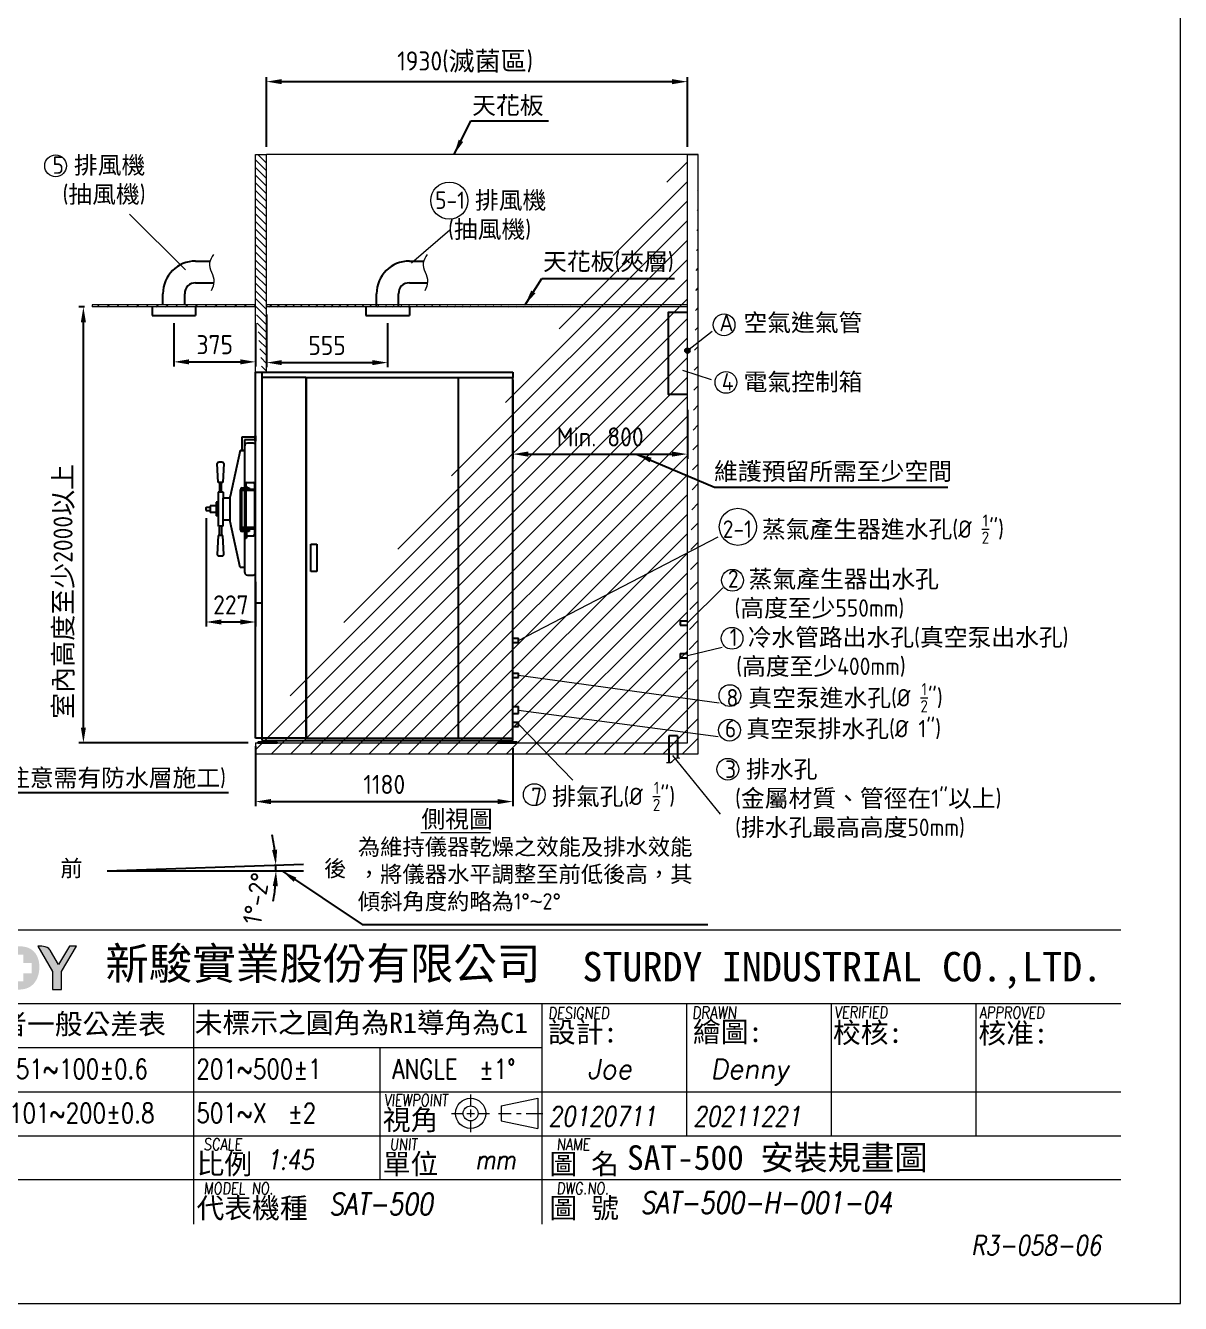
# Model space of a CAD drawing. Header units: millimetres. Extents: x -209246 to -196061, y -22838 to 2725.
# Drawn here: x -201357 to -196061, y -22838 to -16975 of the extents above; entities that cross this region are included whole.
import ezdxf

# ---------------------------------------------------------------- set-up
doc = ezdxf.new("R2010")
doc.units = ezdxf.units.MM
doc.header["$MEASUREMENT"] = 0
doc.linetypes.add('HIDDEN', pattern=[9.525, 6.35, -3.175])
doc.layers.get('0').update_dxf_attribs({"lineweight": 25})
for name, color, linetype, lineweight in [('D', 3, 'Continuous', 13), ('F', 7, 'Continuous', 15), ('H', 2, 'HIDDEN', 15), ('S', 4, 'Continuous', 15), ('T', 4, 'Continuous', 15)]:
    doc.layers.add(name, color=color, linetype=linetype, lineweight=lineweight)
doc.styles.get("Standard").update_dxf_attribs({"font": 'KAIU.TTF'})
doc.styles.add('STU25', font='isocp2.shx')
doc.styles.add('Text', font='romans.shx', dxfattribs={"width": 0.8, "oblique": 10})
doc.dimstyles.new('STU25', dxfattribs={"dimscale": 35, "dimtxt": 2.5, "dimasz": 2, "dimexe": 0.6, "dimexo": 1, "dimgap": 1, "dimtad": 1, "dimdsep": 46, "dimtxsty": 'STU25', "dimcen": 2, "dimazin": 2, "dimtfac": 1, "dimtmove": 0, "dimatfit": 3, "dimfxl": 0, "dimtolj": 1, "dimtzin": 0, "dimarcsym": 0})
doc.dimstyles.new('STU25$7', dxfattribs={"dimscale": 35, "dimtxt": 2.5, "dimasz": 2, "dimexe": 1.25, "dimexo": 0.625, "dimgap": 1, "dimtad": 0, "dimdec": 4, "dimdsep": 46, "dimtxsty": 'STU25', "dimcen": 2.5, "dimazin": 2, "dimtfac": 1, "dimtdec": 4, "dimtmove": 0, "dimatfit": 3, "dimfxl": 0, "dimtolj": 1, "dimtzin": 0, "dimarcsym": 0})

# ---------------------------------------------------------------- blocks, each defined once
blk = doc.blocks.new('*D1')
at = {"layer": 'D', "color": 0, "linetype": 'Continuous', "lineweight": -2}
for start, end in [(7.18063, 12.36126), (0, 2), (349.63874, 354.81937)]:
    blk.add_arc((-200982.8, -20853.4), 774.4, start, end, dxfattribs=at)
at = {"layer": 'D', "color": 0}
for points in [[(-200226.1, -20757.5), (-200202.8, -20755.6), (-200208.9, -20826.3)], [(-200199.9, -20923.8), (-200223.2, -20922.8), (-200208.4, -20853.4)]]:
    blk.add_solid(points, dxfattribs=at)
at = {"layer": 'Defpoints', "color": 0}
for p in [(-200982.8, -20853.4), (-200982.8, -20853.4), (-200208.6, -20835.3), (-200082.4, -20821.9), (-200081.8, -20853.4)]:
    blk.add_point(p, dxfattribs=at)
at = {"layer": 'D', "color": 0, "insert": (-200298.7, -20979.8), "char_height": 87.5, "attachment_point": 5, "rotation": 79.52599, "style": 'STU25'}
blk.add_mtext('1%%D-2%%D', dxfattribs=at)
blk = doc.blocks.new('*D2')
at = {"layer": 'D', "color": 0, "linetype": 'Continuous', "lineweight": -2}
for p, q in [((-200251.7, -18300.8), (-200251.7, -18542.2)), ((-199696.7, -18339.9), (-199696.7, -18542.2)), ((-200181.7, -18521.2), (-199766.7, -18521.2))]:
    blk.add_line(p, q, dxfattribs=at)
at = {"layer": 'D', "color": 0}
for points in [[(-200181.7, -18509.6), (-200181.7, -18532.9), (-200251.7, -18521.2)], [(-199766.7, -18532.9), (-199766.7, -18509.6), (-199696.7, -18521.2)]]:
    blk.add_solid(points, dxfattribs=at)
at = {"layer": 'Defpoints', "color": 0}
for p in [(-200251.7, -18265.8), (-199696.7, -18304.9), (-199696.7, -18521.2)]:
    blk.add_point(p, dxfattribs=at)
at = {"layer": 'D', "color": 0, "insert": (-199974.2, -18442.5), "char_height": 87.5, "attachment_point": 5, "style": 'STU25'}
blk.add_mtext('\\A1;555', dxfattribs=at)
blk = doc.blocks.new('*D4')
at = {"layer": 'D', "color": 0, "lineweight": -2}
for p, q in [((-201086.7, -18265.8), (-201112.6, -18265.8)), ((-201091.6, -20195.8), (-201091.6, -18335.8)), ((-200336.7, -20265.8), (-201112.6, -20265.8))]:
    blk.add_line(p, q, dxfattribs=at)
at = {"layer": 'D', "color": 0}
for points in [[(-201080, -18335.8), (-201103.3, -18335.8), (-201091.6, -18265.8)], [(-201103.3, -20195.8), (-201080, -20195.8), (-201091.6, -20265.8)]]:
    blk.add_solid(points, dxfattribs=at)
at = {"layer": 'Defpoints', "color": 0}
for p in [(-201091.6, -18265.8), (-201051.7, -18265.8), (-200301.7, -20265.8)]:
    blk.add_point(p, dxfattribs=at)
at = {"layer": 'D', "color": 0, "insert": (-201180.1, -19570.9), "char_height": 87.5, "attachment_point": 5, "rotation": 90, "style": 'STU25'}
blk.add_mtext('\\A1;{\\f標楷體|b0|i0|c136|p65;室內高度至少}2000{\\f標楷體|b0|i0|c136|p65;以上}', dxfattribs=at)
blk = doc.blocks.new('*D8')
at = {"layer": 'D', "color": 0, "lineweight": -2}
for p, q in [((-199121.7, -18599.8), (-199121.7, -18962)), ((-198321.7, -18737.3), (-198321.7, -18962)), ((-199051.7, -18941), (-198391.7, -18941))]:
    blk.add_line(p, q, dxfattribs=at)
at = {"layer": 'D', "color": 0}
for points in [[(-199051.7, -18929.3), (-199051.7, -18952.6), (-199121.7, -18941)], [(-198391.7, -18952.6), (-198391.7, -18929.3), (-198321.7, -18941)]]:
    blk.add_solid(points, dxfattribs=at)
at = {"layer": 'Defpoints', "color": 0}
for p in [(-199121.7, -18564.8), (-198321.7, -18702.3), (-198321.7, -18941)]:
    blk.add_point(p, dxfattribs=at)
at = {"layer": 'D', "color": 0, "insert": (-198721.7, -18862.2), "char_height": 87.5, "attachment_point": 5, "style": 'STU25'}
blk.add_mtext('\\A1;{\\Fisocp2.shx;Min. 800}', dxfattribs=at)
blk = doc.blocks.new('*D9')
at = {"layer": 'D', "color": 0, "lineweight": -2}
for p, q in [((-200251.7, -17530.8), (-200251.7, -17211.1)), ((-200181.7, -17232.1), (-198391.7, -17232.1)), ((-198321.7, -17530.8), (-198321.7, -17211.1))]:
    blk.add_line(p, q, dxfattribs=at)
at = {"layer": 'D', "color": 0}
for points in [[(-200181.7, -17220.4), (-200181.7, -17243.7), (-200251.7, -17232.1)], [(-198391.7, -17243.7), (-198391.7, -17220.4), (-198321.7, -17232.1)]]:
    blk.add_solid(points, dxfattribs=at)
at = {"layer": 'Defpoints', "color": 0}
for p in [(-198321.7, -17232.1), (-200251.7, -17565.8), (-198321.7, -17565.8)]:
    blk.add_point(p, dxfattribs=at)
at = {"layer": 'D', "color": 0, "insert": (-199341, -17142), "char_height": 87.5, "attachment_point": 5, "style": 'STU25'}
blk.add_mtext('\\A1;1930({\\f標楷體|b0|i0|c136|p65;滅菌區})', dxfattribs=at)
blk = doc.blocks.new('*D13')
at = {"layer": 'D', "color": 0, "lineweight": -2}
for p, q in [((-200301.7, -20280.8), (-200301.7, -20556.4)), ((-199121.7, -20289.8), (-199121.7, -20556.4)), ((-200231.7, -20535.4), (-199191.7, -20535.4))]:
    blk.add_line(p, q, dxfattribs=at)
at = {"layer": 'D', "color": 0}
for points in [[(-200231.7, -20523.7), (-200231.7, -20547.1), (-200301.7, -20535.4)], [(-199191.7, -20547.1), (-199191.7, -20523.7), (-199121.7, -20535.4)]]:
    blk.add_solid(points, dxfattribs=at)
at = {"layer": 'Defpoints', "color": 0}
for p in [(-200301.7, -20245.8), (-199121.7, -20254.8), (-199121.7, -20535.4)]:
    blk.add_point(p, dxfattribs=at)
at = {"layer": 'D', "color": 0, "insert": (-199711.7, -20456.6), "char_height": 87.5, "attachment_point": 5, "style": 'STU25'}
blk.add_mtext('\\A1;1180', dxfattribs=at)
blk = doc.blocks.new('*D14')
at = {"layer": 'D', "color": 0, "lineweight": -2}
for p, q in [((-200528.7, -19234.8), (-200528.7, -19732.4)), ((-200301.7, -19526.5), (-200301.7, -19732.4)), ((-200458.7, -19711.4), (-200371.7, -19711.4))]:
    blk.add_line(p, q, dxfattribs=at)
at = {"layer": 'D', "color": 0}
for points in [[(-200458.7, -19699.7), (-200458.7, -19723.1), (-200528.7, -19711.4)], [(-200371.7, -19723.1), (-200371.7, -19699.7), (-200301.7, -19711.4)]]:
    blk.add_solid(points, dxfattribs=at)
at = {"layer": 'Defpoints', "color": 0}
for p in [(-200528.7, -19199.8), (-200301.7, -19491.5), (-200301.7, -19711.4)]:
    blk.add_point(p, dxfattribs=at)
at = {"layer": 'D', "color": 0, "insert": (-200415.2, -19632.7), "char_height": 87.5, "attachment_point": 5, "style": 'STU25'}
blk.add_mtext('\\A1;227', dxfattribs=at)
blk = doc.blocks.new('*D17')
at = {"layer": 'D', "color": 0, "linetype": 'Continuous', "lineweight": -2}
for p, q in [((-200676.7, -18339.9), (-200676.7, -18538.8)), ((-200301.7, -18339.9), (-200301.7, -18538.8)), ((-200606.7, -18517.8), (-200371.7, -18517.8))]:
    blk.add_line(p, q, dxfattribs=at)
at = {"layer": 'D', "color": 0}
for points in [[(-200606.7, -18506.1), (-200606.7, -18529.4), (-200676.7, -18517.8)], [(-200371.7, -18529.4), (-200371.7, -18506.1), (-200301.7, -18517.8)]]:
    blk.add_solid(points, dxfattribs=at)
at = {"layer": 'Defpoints', "color": 0}
for p in [(-200676.7, -18304.9), (-200301.7, -18304.9), (-200301.7, -18517.8)]:
    blk.add_point(p, dxfattribs=at)
at = {"layer": 'D', "color": 0, "insert": (-200489.2, -18439), "char_height": 87.5, "attachment_point": 5, "style": 'STU25'}
blk.add_mtext('\\A1;375', dxfattribs=at)
blk = doc.blocks.new('新駿LOGO')
at = {"layer": 'F'}
h = blk.add_hatch(color=256, dxfattribs=at)
edge = h.paths.add_edge_path()
edge.add_spline(control_points=[(-514.87, -443.62), (-514.87, -443.62), (-513.05, -443.62), (-513.05, -443.62)], knot_values=[-9, -9, -9, -9, -8, -8, -8, -8], degree=3, periodic=0)
edge.add_spline(control_points=[(-513.05, -443.62), (-512.51, -443.62), (-512.09, -443.52), (-511.79, -443.32)], knot_values=[-8, -8, -8, -8, -7, -7, -7, -7], degree=3, periodic=0)
edge.add_spline(control_points=[(-511.79, -443.32), (-511.48, -443.12), (-511.25, -442.85), (-511.09, -442.5)], knot_values=[-7, -7, -7, -7, -6, -6, -6, -6], degree=3, periodic=0)
edge.add_spline(control_points=[(-511.09, -442.5), (-510.93, -442.15), (-510.85, -441.76), (-510.85, -441.32)], knot_values=[-6, -6, -6, -6, -5, -5, -5, -5], degree=3, periodic=0)
edge.add_spline(control_points=[(-510.85, -441.32), (-510.85, -440.87), (-510.93, -440.49), (-511.1, -440.17)], knot_values=[-5, -5, -5, -5, -4, -4, -4, -4], degree=3, periodic=0)
edge.add_spline(control_points=[(-511.1, -440.17), (-511.27, -439.85), (-511.49, -439.61), (-511.78, -439.45)], knot_values=[-4, -4, -4, -4, -3, -3, -3, -3], degree=3, periodic=0)
edge.add_spline(control_points=[(-511.78, -439.45), (-512.06, -439.29), (-512.46, -439.2), (-512.97, -439.2)], knot_values=[-3, -3, -3, -3, -2, -2, -2, -2], degree=3, periodic=0)
edge.add_spline(control_points=[(-512.97, -439.2), (-512.97, -439.2), (-514.87, -439.2), (-514.87, -439.2)], knot_values=[-2, -2, -2, -2, -1, -1, -1, -1], degree=3, periodic=0)
edge.add_spline(control_points=[(-514.87, -439.2), (-514.87, -439.2), (-514.87, -443.62), (-514.87, -443.62)], knot_values=[-1, -1, -1, -1, 0, 0, 0, 0], degree=3, periodic=0)
h.paths.add_polyline_path([(-514.34, -441.95), (-514.34, -440.92), (-513.51, -440.92), (-513.51, -440.07), (-512.48, -440.07), (-512.48, -440.92), (-511.64, -440.92), (-511.64, -441.95), (-512.48, -441.95), (-512.48, -442.77), (-513.51, -442.77), (-513.51, -441.95)], flags=16)
h = blk.add_hatch(color=256, dxfattribs=at)
edge = h.paths.add_edge_path()
edge.add_spline(control_points=[(-509.51, -443.62), (-509.51, -443.62), (-509.51, -441.77), (-509.51, -441.77), (-509.51, -441.77), (-511, -439.2), (-511, -439.2), (-511, -439.2), (-510.64, -439.2), (-510.64, -439.2), (-510.64, -439.2), (-510.3, -439.19), (-510.04, -439.32), (-509.79, -439.45), (-509.71, -439.68), (-509.71, -439.68), (-509.71, -439.68), (-508.9, -441.07), (-508.9, -441.07), (-508.9, -441.07), (-507.78, -439.2), (-507.78, -439.2), (-507.78, -439.2), (-507.05, -439.2), (-507.05, -439.2), (-507.05, -439.2), (-508.59, -441.77), (-508.59, -441.77), (-508.59, -441.77), (-508.59, -443.62), (-508.59, -443.62), (-508.59, -443.62), (-509.51, -443.62), (-509.51, -443.62)], knot_values=[0, 0, 0, 0, 1, 1, 1, 2, 2, 2, 3, 3, 3, 4, 4, 4, 5, 5, 5, 6, 6, 6, 7, 7, 7, 8, 8, 8, 9, 9, 9, 10, 10, 10, 11, 11, 11, 11], degree=3, periodic=1)
at = {"layer": 'F', "lineweight": 0}
blk.add_open_spline([(-509.51, -443.62), (-509.51, -443.62), (-509.51, -441.77), (-509.51, -441.77), (-509.51, -441.77), (-511, -439.2), (-511, -439.2), (-511, -439.2), (-510.64, -439.2), (-510.64, -439.2), (-510.64, -439.2), (-510.3, -439.19), (-510.04, -439.32), (-509.79, -439.45), (-509.71, -439.68), (-509.71, -439.68), (-509.71, -439.68), (-508.9, -441.07), (-508.9, -441.07), (-508.9, -441.07), (-507.78, -439.2), (-507.78, -439.2), (-507.78, -439.2), (-507.05, -439.2), (-507.05, -439.2), (-507.05, -439.2), (-508.59, -441.77), (-508.59, -441.77), (-508.59, -441.77), (-508.59, -443.62), (-508.59, -443.62), (-508.59, -443.62), (-509.51, -443.62), (-509.51, -443.62)], degree=3, knots=[0, 0, 0, 0, 1, 1, 1, 2, 2, 2, 3, 3, 3, 4, 4, 4, 5, 5, 5, 6, 6, 6, 7, 7, 7, 8, 8, 8, 9, 9, 9, 10, 10, 10, 11, 11, 11, 11], dxfattribs=at)
at = {"attachment_point": 1, "style": 'STU25'}
for s, insert, char_height in [('{\\f標楷體|b0|i0|c136|p65;新駿實業股份有限公司}', (-504.12, -439.33), 3.25), ('{\\f標楷體|b0|i0|c136|p65;STURDY\\H0.9667x; \\H1.034x;INDUSTRIAL CO.,LTD.}', (-455.51, -439.78), 3)]:
    blk.add_mtext(s, dxfattribs=dict(at, insert=insert, char_height=char_height))
blk = doc.blocks.new('H421')
at = {"layer": 'F', "color": 7}
for p, q in [((155.91, 38.09), (286.91, 38.09)), ((211.36, 38.09), (286.91, 38.09)), ((155.91, 30.59), (286.91, 30.59)), ((192.41, 30.59), (192.41, 17.09)), ((242.66, 30.59), (242.66, 17.09)), ((257.41, 30.59), (257.41, 17.09)), ((272.16, 30.59), (272.16, 17.09)), ((155.91, 26.09), (227.91, 26.09)), ((211.41, 26.09), (211.41, 17.09)), ((155.91, 21.59), (286.91, 21.59)), ((214.91, 21.59), (286.91, 21.59)), ((227.91, 21.59), (286.91, 21.59)), ((155.91, 17.09), (286.91, 17.09)), ((211.41, 17.09), (211.41, 12.59)), ((227.91, 17.09), (227.91, 8.09)), ((286.91, 12.59), (155.91, 12.59))]:
    blk.add_line(p, q, dxfattribs=at)
at = {"layer": 'F'}
for p, q in [((227.91, 30.59), (227.91, 17.09)), ((192.41, 17.09), (192.41, 8.09))]:
    blk.add_line(p, q, dxfattribs=at)
at = {"layer": 'F', "color": 0}
for p, q in [((220.66, 21.32), (220.66, 20.14)), ((223.77, 20.14), (227.5, 20.92)), ((227.5, 20.92), (227.5, 17.84)), ((220.66, 19.77), (220.66, 19)), ((223.77, 20.14), (223.77, 18.62)), ((218.72, 19.38), (219.89, 19.38)), ((220.27, 19.38), (221.04, 19.38)), ((220.66, 18.62), (220.66, 17.45)), ((221.42, 19.38), (222.57, 19.38)), ((223.49, 19.38), (224.81, 19.38)), ((223.77, 18.62), (227.5, 17.84)), ((225.34, 19.38), (225.81, 19.38)), ((226.31, 19.38), (228.03, 19.38))]:
    blk.add_line(p, q, dxfattribs=at)
for radius in [1.54, 0.762]:
    blk.add_circle((220.66, 19.38), radius, dxfattribs=at)
blk.add_blockref('新駿LOGO', (687.56, 475.62))
at = {"layer": 'F', "lineweight": -3}
for s, height, p in [('未標示之圓角為R1導角為C1', 2.0757, (192.54, 27.58)), ('未標註者一般公差表', 2.076, (164.12, 27.45)), ('設計:', 2.076, (228.54, 26.61)), ('繪圖:', 2.076, (243.32, 26.66)), ('校核:', 2.076, (257.59, 26.57)), ('核准:', 2.076, (272.41, 26.52)), ('視角', 2.076, (211.71, 17.69)), ('比例', 2.076, (192.73, 13.19)), ('單位', 2.076, (211.71, 13.19)), ('圖 名', 2.076, (228.7, 13.19)), ('代表機種', 2.076, (192.73, 8.69)), ('圖 號', 2.076, (228.7, 8.69))]:
    blk.add_text(s, height=height, dxfattribs=at).set_placement(p)
at = {"layer": 'F', "color": 1, "lineweight": 15, "style": 'Text', "oblique": 5, "width": 0.8}
for s, height, p in [('DESIGNED', 1.2, (228.57, 29.01)), ('DRAWN', 1.245, (243.23, 29.03)), ('VERIFIED', 1.2, (257.72, 29.09)), ('APPROVED', 1.2, (272.5, 29.06)), ('VIEWPOINT', 1.2, (211.83, 20.13)), ('SCALE', 1.2, (193.44, 15.63)), ('UNIT', 1.2, (212.42, 15.63)), ('NAME', 1.2, (229.41, 15.63)), ('MODEL NO.', 1.2, (193.44, 11.13)), ('DWG.NO.', 1.2, (229.41, 11.13))]:
    blk.add_text(s, height=height, dxfattribs=at).set_placement(p)
at = {"layer": 'F', "lineweight": 20, "style": 'Text', "width": 0.8}
for s, p in [('51~100±0.6', (174.32, 22.91)), ('201~500±1', (192.72, 22.91)), ('ANGLE  ±1%%D', (212.68, 22.91)), ('101~200±0.8', (173.63, 18.41)), ('501~X  ±2', (192.72, 18.41))]:
    blk.add_text(s, height=2, dxfattribs=at).set_placement(p)

msp = doc.modelspace()

# ---------------------------------------------------------------- hatches: boundary and pattern name
msp.add_hatch(color=256).paths.add_polyline_path([(-198310.97, -18465.755, 1), (-198332.492, -18465.755, 1)])
at = {"layer": 'H', "ltscale": 5}
h = msp.add_hatch(dxfattribs=at)
h.set_pattern_fill('ANSI31', color=256, scale=20, style=0)
h.set_pattern_definition([(45, (30911.64, -749.465), (-44.90128, 44.90128), [])])
h.paths.add_polyline_path([(-198321.731, -17565.755), (-198271.731, -17565.755)], flags=16)
h.paths.add_polyline_path([(-198321.731, -17565.755), (-198271.731, -17565.755)], flags=16)
h.paths.add_polyline_path([(-198321.731, -17565.755), (-198271.731, -17565.755)], flags=0)
h.paths.add_polyline_path([(-198321.731, -17565.755), (-198271.731, -17565.755)], flags=0)
h.paths.add_polyline_path([(-198321.731, -17565.755), (-198271.731, -17565.755)], flags=0)
h.paths.add_polyline_path([(-198321.731, -17565.755), (-198271.731, -17565.755)], flags=0)
h.paths.add_polyline_path([(-198321.731, -17565.755), (-198271.731, -17565.755)], flags=0)
h.paths.add_polyline_path([(-198321.731, -17565.755), (-198271.731, -17565.755)], flags=0)
h.paths.add_polyline_path([(-198321.731, -17565.755), (-198271.731, -17565.755)], flags=0)
h.paths.add_polyline_path([(-198321.731, -17565.755), (-198271.731, -17565.755)], flags=0)
h.paths.add_polyline_path([(-198321.731, -17565.755), (-198271.731, -17565.755)], flags=0)
h.paths.add_polyline_path([(-198321.731, -17565.755), (-198271.731, -17565.755)], flags=0)
h.paths.add_polyline_path([(-198321.731, -17565.755), (-198271.731, -17565.755)], flags=0)
h.paths.add_polyline_path([(-198321.731, -17565.755), (-198271.731, -17565.755)], flags=0)
h.paths.add_polyline_path([(-198321.731, -17565.755), (-198271.731, -17565.755)], flags=0)
h.paths.add_polyline_path([(-198321.731, -17565.755), (-198271.731, -17565.755)], flags=0)
h.paths.add_polyline_path([(-198321.731, -17565.755), (-198271.731, -17565.755)], flags=0)
h.paths.add_polyline_path([(-198321.731, -17565.755), (-198271.731, -17565.755)], flags=0)
edge = h.paths.add_edge_path()
edge.add_line((-198271.731, -20315.755), (-198271.731, -17565.755))
edge.add_line((-198321.731, -20265.755), (-198321.731, -17565.755))
edge.add_line((-200301.731, -20315.755), (-198271.731, -20315.755))
edge.add_line((-200301.731, -20265.755), (-198321.731, -20265.755))
edge.add_line((-200301.731, -20265.755), (-200301.731, -20315.755))
h = msp.add_hatch(dxfattribs=at)
h.set_pattern_fill('ANSI31', color=256, scale=200, angle=90, style=0)
h.set_pattern_definition([(135, (14337.913, 54.096), (-17.6776695, -17.6776695), [])])
h.paths.add_polyline_path([(-200301.731, -17565.755), (-200251.731, -17565.755), (-200251.731, -18564.755), (-200301.731, -18564.755)])
h.paths.add_polyline_path([(-200301.731, -17565.755), (-200251.731, -17565.755)], flags=16)
h.paths.add_polyline_path([(-200301.731, -17565.755), (-200251.731, -17565.755)], flags=16)
h.paths.add_polyline_path([(-200301.731, -17565.755), (-200251.731, -17565.755)], flags=0)
h.paths.add_polyline_path([(-200301.731, -17565.755), (-200251.731, -17565.755)], flags=0)
edge = h.paths.add_edge_path(flags=16)
edge.add_line((-200301.731, -18564.755), (-200271.731, -18564.755))
edge.add_line((-200301.731, -18265.755), (-200301.731, -18255.755))
at = {"layer": 'H'}
h = msp.add_hatch(dxfattribs=at)
h.set_pattern_fill('ANSI31', color=256, scale=10, style=0)
h.set_pattern_definition([(45, (14075.128, 350.174), (-22.4506403, 22.4506403), [])])
h.paths.add_polyline_path([(-200301.731, -18255.755), (-201051.731, -18255.755), (-201051.731, -18265.755), (-200301.731, -18265.755)])
h = msp.add_hatch(dxfattribs=at)
h.set_pattern_fill('ANSI31', color=256, scale=200, style=0)
h.set_pattern_definition([(45, (14337.913, 54.096), (-17.6776695, 17.6776695), [])])
h.paths.add_polyline_path([(-198321.731, -18266.371), (-198321.731, -18255.755)])
h.paths.add_polyline_path([(-198321.731, -18266.371), (-198321.731, -18255.755)], flags=16)
h.paths.add_polyline_path([(-198321.731, -18266.371), (-198321.731, -18255.755)], flags=0)
edge = h.paths.add_edge_path()
edge.add_line((-198321.731, -18255.755), (-200251.731, -18255.755))
edge.add_line((-198321.731, -18265.755), (-200251.731, -18265.755))
edge.add_line((-200251.731, -18255.755), (-200251.731, -18265.755))

# ---------------------------------------------------------------- linework, layer by layer
at = {"linetype": 'Continuous'}
for p, q in [((-200576.731, -18055.007), (-200510.811, -18055.007)), ((-199596.731, -18055.007), (-199530.811, -18055.007)), ((-200576.731, -18155.007), (-200493.437, -18155.007)), ((-199596.731, -18155.007), (-199513.437, -18155.007)), ((-200726.731, -18255.755), (-200726.731, -18205.007)), ((-200626.731, -18255.755), (-200626.731, -18205.007)), ((-199746.731, -18265.755), (-199746.731, -18205.007)), ((-199646.731, -18265.755), (-199646.731, -18205.007)), ((-200776.731, -18265.755), (-200776.731, -18304.899)), ((-200576.731, -18265.755), (-200576.731, -18304.899)), ((-199796.731, -18265.755), (-199796.731, -18304.899)), ((-199596.731, -18265.755), (-199596.731, -18304.899)), ((-200776.731, -18304.899), (-200576.731, -18304.899)), ((-199796.731, -18304.899), (-199596.731, -18304.899)), ((-200473.231, -19071.268), (-200477.731, -18984.268)), ((-200447.731, -18984.268), (-200452.231, -19071.268)), ((-200472.731, -19114.505), (-200474.231, -19116.005)), ((-200452.231, -19071.268), (-200473.231, -19071.268)), ((-200472.731, -19114.505), (-200452.731, -19114.505)), ((-200467.481, -19071.268), (-200467.481, -19114.505)), ((-200457.981, -19114.505), (-200457.981, -19071.268)), ((-200452.731, -19114.505), (-200451.231, -19116.005)), ((-200371.731, -19288.255), (-200371.731, -19104.255)), ((-200363.731, -19096.255), (-200331.731, -19096.255)), ((-200331.731, -19102.255), (-200363.525, -19102.255)), ((-200352.698, -19092.219), (-200353.24, -19092.761)), ((-200353.24, -19095.713), (-200353.24, -19092.761)), ((-200353.24, -19095.713), (-200352.698, -19096.255)), ((-200352.698, -19092.219), (-200338.764, -19092.219)), ((-200352.698, -19096.255), (-200338.764, -19096.255)), ((-200338.764, -19092.219), (-200338.222, -19092.761)), ((-200338.222, -19095.713), (-200338.764, -19096.255)), ((-200338.222, -19095.713), (-200338.222, -19092.761)), ((-200331.731, -19096.255), (-200331.731, -19102.255)), ((-200474.231, -19116.005), (-200474.231, -19270.505)), ((-200451.231, -19116.005), (-200451.231, -19148.255)), ((-200451.231, -19148.255), (-200450.231, -19148.255)), ((-200450.231, -19142.755), (-200449.231, -19141.755)), ((-200450.231, -19243.755), (-200450.231, -19142.755)), ((-200449.231, -19141.755), (-200418.731, -19141.755)), ((-200472.731, -19272.005), (-200474.231, -19270.505)), ((-200452.731, -19272.005), (-200472.731, -19272.005)), ((-200467.481, -19315.243), (-200467.481, -19272.005)), ((-200457.981, -19272.005), (-200457.981, -19315.243)), ((-200452.731, -19272.005), (-200451.231, -19270.505)), ((-200450.231, -19238.255), (-200451.231, -19238.255)), ((-200451.231, -19270.505), (-200451.231, -19238.255)), ((-200451.231, -19238.255), (-200450.231, -19238.255)), ((-200449.231, -19244.755), (-200450.231, -19243.755)), ((-200418.731, -19244.755), (-200449.231, -19244.755)), ((-200331.731, -19290.255), (-200363.525, -19290.255)), ((-200331.731, -19290.255), (-200331.731, -19296.255)), ((-200473.231, -19315.243), (-200477.731, -19402.243)), ((-200452.231, -19315.243), (-200473.231, -19315.243)), ((-200447.731, -19402.243), (-200452.231, -19315.243)), ((-200331.731, -19296.255), (-200363.731, -19296.255)), ((-200349.158, -19323.193), (-200349.158, -19296.255)), ((-200348.615, -19327.219), (-200349.158, -19323.193)), ((-200348.615, -19327.219), (-200345.731, -19327.219)), ((-200342.847, -19327.219), (-200345.731, -19327.219)), ((-200342.847, -19327.219), (-200342.305, -19323.193)), ((-200342.305, -19323.193), (-200342.305, -19296.255)), ((-198354.106, -19705.755), (-198321.731, -19705.755)), ((-198354.106, -19705.755), (-198354.106, -19725.755)), ((-198354.106, -19725.755), (-198321.731, -19725.755)), ((-198354.106, -19855.755), (-198354.106, -19875.755)), ((-198354.106, -19855.755), (-198321.731, -19855.755)), ((-198354.106, -19875.755), (-198321.731, -19875.755)), ((-200291.231, -20262.755), (-200291.231, -20265.755)), ((-200202.231, -20262.755), (-200291.231, -20262.755)), ((-200291.231, -20265.755), (-200202.231, -20265.755)), ((-200257.123, -20254.755), (-200257.123, -20262.755)), ((-200251.927, -20254.755), (-200251.927, -20262.755)), ((-200241.535, -20254.755), (-200241.535, -20262.755)), ((-200236.339, -20262.755), (-200236.339, -20254.755)), ((-200233.442, -20262.755), (-200236.339, -20259.859)), ((-200202.231, -20265.755), (-200202.231, -20262.755)), ((-199191.231, -20262.755), (-199191.231, -20265.755)), ((-199102.231, -20262.755), (-199191.231, -20262.755)), ((-199191.231, -20265.755), (-199102.231, -20265.755)), ((-199157.123, -20254.755), (-199157.123, -20262.755)), ((-199151.927, -20254.755), (-199151.927, -20262.755)), ((-199141.535, -20254.755), (-199141.535, -20262.755)), ((-199136.339, -20262.755), (-199136.339, -20254.755)), ((-199133.442, -20262.755), (-199136.339, -20259.859)), ((-199102.231, -20265.755), (-199102.231, -20262.755)), ((-198366.731, -20233.38), (-198406.731, -20233.38)), ((-198406.731, -20233.38), (-198406.731, -20356.637)), ((-198366.731, -20233.38), (-198366.731, -20334.804)), ((-200982.839, -20853.356), (-200082.388, -20821.912)), ((-200982.839, -20853.356), (-200081.839, -20853.356))]:
    msp.add_line(p, q, dxfattribs=at)
for p, q in [((-200301.731, -20244.755), (-200301.731, -18564.755)), ((-200301.731, -18564.755), (-200271.731, -18564.755)), ((-200271.731, -18564.755), (-199121.731, -18564.755)), ((-200271.731, -20244.755), (-200271.731, -18564.755)), ((-199121.731, -18564.755), (-199121.731, -18589.755)), ((-200071.731, -18589.755), (-200271.731, -18589.755)), ((-200071.731, -18589.755), (-200071.731, -20244.755)), ((-200070.231, -18589.755), (-200070.231, -20244.755)), ((-200070.231, -18589.755), (-199373.231, -18589.755)), ((-199373.231, -18589.755), (-199373.231, -20244.755)), ((-199371.731, -20244.755), (-199371.731, -18589.755)), ((-199371.731, -18589.755), (-199121.731, -18589.755)), ((-199121.731, -20254.755), (-199121.731, -18589.755)), ((-200365.231, -18866.555), (-200365.231, -18922.555)), ((-200303.731, -18863.555), (-200362.231, -18863.555)), ((-200303.731, -18875.555), (-200353.231, -18875.555)), ((-200353.231, -18875.555), (-200353.231, -18922.555)), ((-200303.731, -18882.055), (-200303.731, -18857.055)), ((-200303.731, -18857.055), (-200301.731, -18857.055)), ((-200301.731, -18857.055), (-200301.731, -18882.055)), ((-200372.931, -18924.555), (-200418.731, -19135.755)), ((-200372.931, -18924.555), (-200351.731, -18924.555)), ((-200371.731, -18922.555), (-200351.731, -18922.555)), ((-200371.731, -18924.555), (-200371.731, -18922.555)), ((-200351.731, -18924.555), (-200371.731, -18924.555)), ((-200351.731, -19092.219), (-200351.731, -18902.755)), ((-200313.731, -18890.755), (-200339.731, -18890.755)), ((-200301.731, -18882.055), (-200303.731, -18882.055)), ((-200365.525, -19288.255), (-200365.525, -19104.255)), ((-200351.731, -19278.255), (-200351.731, -19108.255)), ((-200346.731, -19076.046), (-200346.731, -19092.219)), ((-200346.731, -19108.255), (-200346.731, -19278.255)), ((-200341.731, -19071.046), (-200311.731, -19071.046)), ((-200306.731, -19076.046), (-200306.731, -19310.464)), ((-200482.231, -19161.505), (-200482.231, -19225.005)), ((-200474.131, -19161.505), (-200482.231, -19161.505)), ((-200474.231, -19161.505), (-200474.231, -19225.005)), ((-200418.731, -19250.755), (-200418.731, -19135.755)), ((-200528.731, -19186.755), (-200526.731, -19184.755)), ((-200528.731, -19199.755), (-200528.731, -19186.755)), ((-200528.731, -19199.755), (-200526.731, -19201.755)), ((-200526.731, -19184.755), (-200510.731, -19184.755)), ((-200510.731, -19201.755), (-200526.731, -19201.755)), ((-200510.731, -19178.255), (-200510.731, -19208.255)), ((-200482.231, -19178.255), (-200510.731, -19178.255)), ((-200482.231, -19208.255), (-200510.731, -19208.255)), ((-200474.231, -19225.005), (-200482.231, -19225.005)), ((-200372.931, -19461.955), (-200418.731, -19250.755)), ((-200346.731, -19284.255), (-200346.731, -19290.255)), ((-200351.731, -19483.755), (-200351.731, -19296.255)), ((-200341.731, -19315.464), (-200311.731, -19315.464)), ((-200048.231, -19354.755), (-200021.231, -19354.755)), ((-200048.231, -19479.755), (-200048.231, -19354.755)), ((-200021.231, -19354.755), (-200021.231, -19479.755)), ((-200351.731, -19461.955), (-200372.931, -19461.955)), ((-200339.731, -19495.755), (-200313.731, -19495.755)), ((-200021.231, -19479.755), (-200048.231, -19479.755)), ((-200271.731, -19624.755), (-200301.731, -19624.755)), ((-199121.731, -19785.755), (-199096.731, -19785.755)), ((-199121.731, -19805.755), (-199096.731, -19805.755)), ((-199096.731, -19805.755), (-199096.731, -19785.755)), ((-199121.731, -19945.755), (-199096.731, -19945.755)), ((-199121.731, -19965.755), (-199096.731, -19965.755)), ((-199096.731, -19965.755), (-199096.731, -19945.755)), ((-199121.731, -20099.755), (-199096.731, -20099.755)), ((-199096.731, -20131.755), (-199096.731, -20099.755)), ((-199121.731, -20131.755), (-199096.731, -20131.755)), ((-199121.731, -20170.755), (-199096.731, -20170.755)), ((-199121.731, -20190.755), (-199096.731, -20190.755)), ((-199096.731, -20190.755), (-199096.731, -20170.755)), ((-200271.731, -20244.755), (-200301.731, -20244.755)), ((-200071.731, -20244.755), (-200271.731, -20244.755)), ((-200271.731, -20254.755), (-200271.731, -20244.755)), ((-200271.731, -20254.755), (-199121.731, -20254.755)), ((-200271.731, -20254.755), (-200266.731, -20254.755)), ((-200070.231, -20244.755), (-199373.231, -20244.755)), ((-199371.731, -20244.755), (-199121.731, -20244.755))]:
    msp.add_line(p, q)
msp.add_lwpolyline([(-198321.731, -18291.886), (-198409.317, -18291.886), (-198409.317, -18665.755), (-198321.731, -18665.755)], dxfattribs=at)
for points in [[(-200306.731, -19102.255), (-200306.731, -19108.255), (-200361.731, -19108.255), (-200361.731, -19102.255)], [(-200306.731, -19284.255), (-200306.731, -19278.255), (-200361.731, -19278.255), (-200361.731, -19284.255)]]:
    msp.add_lwpolyline(points, close=True)
msp.add_circle((-198321.731, -18465.755), 10.761)
for centre, radius, start, end in [((-200576.731, -18205.007), 150, 90, 180), ((-199596.731, -18205.007), 150, 90, 180), ((-200576.731, -18205.007), 50, 90, 180), ((-199596.731, -18205.007), 50, 90, 180), ((-200472.724, -18984.268), 5.007, 101.3528854, 180), ((-200462.731, -19034.04), 55.773, 78.6471146, 101.3528854), ((-200452.738, -18984.268), 5.007, 354.0781277, 78.6471146), ((-200363.731, -19104.255), 8, 90, 180), ((-200363.731, -19288.255), 8, 180, 270), ((-200472.724, -19402.243), 5.007, 180, 258.6471146), ((-200462.731, -19352.47), 55.773, 258.6471146, 281.3528854), ((-200452.738, -19402.243), 5.007, 281.3528854, 5.9218723)]:
    msp.add_arc(centre, radius, start, end, dxfattribs=at)
for centre, radius, start, end in [((-200362.231, -18866.555), 3, 90, 180), ((-200339.731, -18902.755), 12, 90, 180), ((-200313.731, -18902.755), 12, 0, 90), ((-200363.525, -19104.255), 2, 90, 180), ((-200341.731, -19076.046), 5, 90, 180), ((-200311.731, -19076.046), 5, 0, 90), ((-200523.333, -19189.005), 5.442, 128.6476153, 141.3523847), ((-200523.333, -19197.505), 5.442, 218.6476153, 231.3523847), ((-200363.525, -19288.255), 2, 180, 270), ((-200341.731, -19310.464), 5, 263.4134352, 270), ((-200311.731, -19310.464), 5, 270, 0), ((-200339.731, -19483.755), 12, 180, 270), ((-200313.731, -19483.755), 12, 270, 0)]:
    msp.add_arc(centre, radius, start, end)
at = {"layer": 'D'}
for p, q in [((-200624.019, -18095.59), (-200879.508, -17840.306)), ((-198321.731, -18465.755), (-198207.652, -18377.422)), ((-198344.164, -18556.074), (-198212.451, -18599.395)), ((-199096.731, -19795.755), (-198181.229, -19321.117)), ((-198321.731, -19715.755), (-198159.235, -19553.905)), ((-198321.731, -19865.755), (-198162.112, -19826.255)), ((-199096.731, -19955.755), (-198175.141, -20082.101)), ((-199096.731, -20115.755), (-198181.024, -20237.077)), ((-199096.731, -20180.755), (-198846.8, -20436.462)), ((-198390.262, -20324.585), (-198171.529, -20593.73)), ((-199543.357, -20676.727), (-199224.651, -20676.727))]:
    msp.add_line(p, q, dxfattribs=at)
at = {"layer": 'D', "linetype": 'Continuous'}
msp.add_line((-199586.381, -18062.959), (-199411.712, -17912.258), dxfattribs=at)
at = {"layer": 'D'}
for centre, radius in [((-201218.999, -17618.456), 50), ((-199413.511, -17777.845), 85), ((-198153.372, -18347.982), 50), ((-198144.945, -18611.908), 50), ((-198090.159, -19274.73), 85), ((-198114.796, -19520.158), 50), ((-198116.652, -19786.209), 50), ((-198126.661, -20049.251), 50), ((-198128.545, -20207.469), 50), ((-198136.03, -20387.172), 50), ((-199023.754, -20503.695), 50)]:
    msp.add_circle(centre, radius, dxfattribs=at)
for points in [[(-200494.496, -18025.43), (-200512.758, -18063.335), (-200493.092, -18149.673), (-200505.735, -18191.789)], [(-199514.496, -18025.43), (-199532.758, -18063.335), (-199513.092, -18149.673), (-199525.735, -18191.789)], [(-198417.395, -20355.497), (-198399.066, -20355.497), (-198372.66, -20335.628), (-198357.438, -20335.628)]]:
    msp.add_spline(points, degree=3, dxfattribs=at)
at = {"layer": 'F', "color": 6}
msp.add_lwpolyline([(-209245.51, -13568.153), (-209245.51, -22838.153), (-196060.51, -22838.153), (-196060.51, -13568.153)], close=True, dxfattribs=at)
msp.add_lwpolyline([(-209245.51, -13568.153), (-209245.51, -22838.153), (-196060.51, -22838.153), (-196060.51, -13568.153)], close=True, dxfattribs=at)
at = {"layer": 'H'}
for p, q in [((-200251.731, -18255.755), (-200251.731, -18265.755)), ((-198321.731, -18266.371), (-198321.731, -18255.755))]:
    msp.add_line(p, q, dxfattribs=at)
at = {"layer": 'S', "linetype": 'Continuous'}
for p, q in [((-200301.731, -18564.755), (-200301.731, -17565.755)), ((-200301.731, -17565.755), (-200251.731, -17565.755)), ((-198321.731, -17565.755), (-200251.731, -17565.755)), ((-200251.731, -18564.755), (-200251.731, -17565.755)), ((-198321.731, -20265.755), (-198321.731, -17565.755)), ((-198271.731, -17565.755), (-198321.731, -17565.755)), ((-198271.731, -20315.755), (-198271.731, -17565.755)), ((-200301.731, -18255.755), (-201051.731, -18255.755)), ((-200301.731, -18265.755), (-201051.731, -18265.755)), ((-198321.731, -18255.755), (-200251.731, -18255.755)), ((-198321.731, -18265.755), (-200251.731, -18265.755)), ((-200301.731, -20265.755), (-198321.731, -20265.755)), ((-200301.731, -20315.755), (-198271.731, -20315.755))]:
    msp.add_line(p, q, dxfattribs=at)
at = {"layer": 'S'}
for p, q in [((-200301.731, -17565.755), (-200251.731, -17565.755)), ((-198321.731, -17565.755), (-198271.731, -17565.755)), ((-201051.731, -18255.755), (-201051.731, -18265.755)), ((-200301.731, -18265.755), (-200301.731, -18255.755)), ((-198321.731, -18266.371), (-198321.731, -18255.755)), ((-200301.731, -20265.755), (-200301.731, -20315.755))]:
    msp.add_line(p, q, dxfattribs=at)

# ---------------------------------------------------------------- block references
at = {"xscale": 45, "yscale": 45, "zscale": 45}
msp.add_blockref('H421', (-209245.51, -22838.153), dxfattribs=at)

# ---------------------------------------------------------------- texts
at = {"layer": 'D', "color": 4}
msp.add_text('SAT-500 安裝規畫圖', height=112.5, dxfattribs=at).set_placement((-198598.594, -22225.118))
at = {"layer": 'D', "color": 11, "attachment_point": 1}
for s, insert, char_height in [('{\\C3;天花板 }', (-199308.633, -17300.908), 80), ('{\\Fisocp2.shx;\\C3;5 \\f標楷體|b0|i0|c136|p65;排風機\\P\\Fisocp2.shx; (\\f標楷體|b0|i0|c136|p65;抽風機\\Fisocp2.shx;)}', (-201233.027, -17574.941), 80), ('{\\Fisocp2.shx;\\C3;5-1 \\f標楷體|b0|i0|c136|p65;排風機\\P\\f???|b0|i0|c0|p65;  \\Fisocp2.shx;(\\f標楷體|b0|i0|c136|p65;抽風機\\Fisocp2.shx;)}', (-199478.706, -17736.053), 80), ('{\\C3;天花板\\Fisocp2.shx;(\\f標楷體|b0|i0|c136|p65;夾層\\Fisocp2.shx;)}', (-198983.516, -18017.455), 80), ('{\\Fisocp2.shx;\\C3;A \\f標楷體|b0|i0|c136|p65;空氣進氣管}', (-198175.087, -18297.438), 80), ('{\\Fisocp2.shx;\\C3;4 \\f標楷體|b0|i0|c136|p65;電氣控制箱}', (-198163.766, -18569.492), 80), ('{\\C3;維護預留所需至少空間}', (-198199.262, -18979.923), 80), ('{\\Fisocp2.shx;\\C3;2 \\f標楷體|b0|i0|c136|p65;蒸氣產生器出水孔\\P\\f???|b0|i0|c0|p65; \\Fisocp2.shx;(\\f標楷體|b0|i0|c136|p65;高度至少\\Fisocp2.shx;550mm)}', (-198135.821, -19473.987), 80), ('{\\Fisocp2.shx;\\C3;1 \\f標楷體|b0|i0|c136|p65;冷水管路出水孔\\Fisocp2.shx;(\\f標楷體|b0|i0|c136|p65;真空泵出水孔\\Fisocp2.shx;)\\P\\f???|b0|i0|c0|p65; \\Fisocp2.shx;(\\f標楷體|b0|i0|c136|p65;高度至少\\Fisocp2.shx;400mm)}', (-198127.733, -19741.264), 80), ('\\A1;{\\Fisocp2.shx;\\C3;8 \\f標楷體|b0|i0|c136|p65;真空泵進水孔\\Fisocp2.shx;(%%c \\H0.7x;\\S1/2;\\H1.429x;")}', (-198142.361, -19991.821), 80), ('{\\Fisocp2.shx;\\C3;3 \\f標楷體|b0|i0|c136|p65;排水孔\\P\\Fisocp2.shx; (\\f標楷體|b0|i0|c136|p65;金屬材質、管徑在\\Fisocp2.shx;1"\\f標楷體|b0|i0|c136|p65;以上\\Fisocp2.shx;)\\P (\\f標楷體|b0|i0|c136|p65;排水孔最高高度\\Fisocp2.shx;50mm)}', (-198148.794, -20346.788), 80), ('{\\C3;地板\\Fisocp2.shx;(\\f標楷體|b0|i0|c136|p65;注意需有防水層施工\\Fisocp2.shx;)}', (-201691.722, -20386.189), 80), ('\\A1;{\\Fisocp2.shx;\\C3;7 \\f標楷體|b0|i0|c136|p65;排氣孔\\Fisocp2.shx;(%%c \\H0.7x;\\S1/2;\\H1.429x;")}', (-199038.283, -20444.377), 80), ('側視圖', (-199541.542, -20575.09), 80), ('{\\C3;為維持儀器乾燥之效能及排水效能\\P，將儀器水平調整至前低後高，其\\P傾斜角度約略為\\Fisocp2.shx;1%%D\\f???|b0|i0|c0|p65;~\\Fisocp2.shx;2%%D}', (-199833.07, -20705.781), 75)]:
    msp.add_mtext(s, dxfattribs=dict(at, insert=insert, char_height=char_height))
at = {"layer": 'D', "color": 11, "char_height": 80, "attachment_point": 1, "style": 'STU25'}
for s, insert in [('\\A1;{\\C3;2-1 \\f標楷體|b0|i0|c136|p65;蒸氣產生器進水孔\\Fisocp2.shx;(%%c \\H0.7x;\\S1/2;\\H1.429x;")}', (-198159.461, -19218.025)), ('{\\C3;6 \\f標楷體|b0|i0|c136|p65;真空泵排水孔\\Fisocp2.shx;(%%c 1")}', (-198149.44, -20160.601))]:
    msp.add_mtext(s, dxfattribs=dict(at, insert=insert))
at = {"layer": 'D', "linetype": 'Continuous', "char_height": 75, "width": 218.181, "attachment_point": 1}
for s, insert in [(' 前', (-201248.409, -20804.23)), ('{\\Fisocp2.shx; }後', (-200030.533, -20804.681))]:
    msp.add_mtext(s, dxfattribs=dict(at, insert=insert))
at = {"layer": 'T', "lineweight": 20, "style": 'Text', "oblique": 10}
for s, p in [('Joe', (-198781.018, -21806.99)), ('Denny', (-198215.964, -21806.99))]:
    msp.add_text(s, height=90, dxfattribs=at).set_placement(p)
at = {"layer": 'T', "lineweight": 20, "style": 'Text', "oblique": 10, "width": 0.8}
for s, height, p in [('20120711', 90, (-198958.338, -22024.902)), ('20211221', 90, (-198294.588, -22024.902)), ('1:45', 90, (-200251.99, -22223.78)), ('mm', 90, (-199295.374, -22223.525)), ('SAT-500', 99, (-199965.03, -22431.382)), ('SAT-500-H-001-04', 99, (-198537.251, -22425.089))]:
    msp.add_text(s, height=height, dxfattribs=at).set_placement(p)
at = {"layer": 'T', "linetype": 'Continuous', "lineweight": 20, "insert": (-197019.68, -22526.129), "char_height": 90, "attachment_point": 1, "style": 'Text'}
msp.add_mtext('{R3-058-06}', dxfattribs=at)

# ---------------------------------------------------------------- dimensions: what is measured, and where the dimension line sits
at = {"layer": 'D'}
for base, p1, p2, text, picture, middle in [((-198321.731, -17232.066), (-200251.731, -17565.755), (-198321.731, -17565.755), '<>({\\f標楷體|b0|i0|c136|p65;滅菌區})', '*D9', (-199341.049, -17232.066)), ((-198321.731, -18940.962), (-199121.731, -18564.755), (-198321.731, -18702.29), '{\\Fisocp2.shx;Min. <>}', '*D8', (-198721.731, -18940.962))]:
    dim = msp.add_linear_dim(base=base, p1=p1, p2=p2, text=text, dimstyle='STU25', dxfattribs=at)
    dim.commit()
    dim.dimension.update_dxf_attribs({"geometry": picture, "text_midpoint": middle, "dimtype": 160})
dim = msp.add_linear_dim(base=(-201091.648, -18265.755), p1=(-200301.731, -20265.755), p2=(-201051.731, -18265.755), angle=90, text='{\\f標楷體|b0|i0|c136|p65;室內高度至少}<>{\\f標楷體|b0|i0|c136|p65;以上}', dimstyle='STU25', dxfattribs=at)
dim.commit()
dim.dimension.update_dxf_attribs({"geometry": '*D4', "text_midpoint": (-201091.648, -19570.947), "dimtype": 160})
at = {"layer": 'D', "linetype": 'Continuous'}
for base, p1, p2, picture, middle in [((-199696.731, -18521.246), (-200251.731, -18265.755), (-199696.731, -18304.899), '*D2', (-199974.231, -18521.246)), ((-200301.731, -18517.764), (-200676.731, -18304.899), (-200301.731, -18304.899), '*D17', (-200489.231, -18517.764))]:
    dim = msp.add_linear_dim(base=base, p1=p1, p2=p2, dimstyle='STU25', dxfattribs=at)
    dim.commit()
    dim.dimension.update_dxf_attribs({"geometry": picture, "text_midpoint": middle, "dimtype": 160})
at = {"layer": 'D'}
for base, p1, p2, picture, middle in [((-200301.731, -19711.407), (-200528.731, -19199.755), (-200301.731, -19491.455), '*D14', (-200415.231, -19711.407)), ((-199121.731, -20535.388), (-200301.731, -20245.755), (-199121.731, -20254.755), '*D13', (-199711.731, -20535.388))]:
    dim = msp.add_linear_dim(base=base, p1=p1, p2=p2, dimstyle='STU25', dxfattribs=at)
    dim.commit()
    dim.dimension.update_dxf_attribs({"geometry": picture, "text_midpoint": middle, "dimtype": 160})
at = {"layer": 'D', "linetype": 'Continuous'}
dim = msp.add_angular_dim_2l(base=(-200208.612, -20835.336), line1=((-200982.839, -20853.356), (-200081.839, -20853.356)), line2=((-200982.839, -20853.356), (-200082.388, -20821.912)), text='1%%D-2%%D', dimstyle='STU25', override={"dimtxsty": 'STU25'}, dxfattribs=at)
dim.commit()
dim.dimension.update_dxf_attribs({"geometry": '*D1', "text_midpoint": (-200221.306, -20994.141), "dimtype": 162})

# ---------------------------------------------------------------- leaders
at = {"layer": 'D'}
for points in [[(-199391.468, -17565.755), (-199314.147, -17412.013), (-198958.385, -17412.013)], [(-199066.095, -18255.755), (-198988.418, -18134.898), (-198380.794, -18134.898)], [(-198554.589, -18940.962), (-198197.89, -19092.674), (-197126.643, -19092.674)], [(-201975.13, -20265.755), (-201691.034, -20494.043), (-200426.437, -20494.043)], [(-200178.896, -20855.142), (-199813.868, -21100.092), (-198227.906, -21100.092)]]:
    msp.add_leader(points, dimstyle='STU25$7', override={"dimgap": 1, "dimtad": 0}, dxfattribs=at)

doc.saveas('drawing.dxf')
